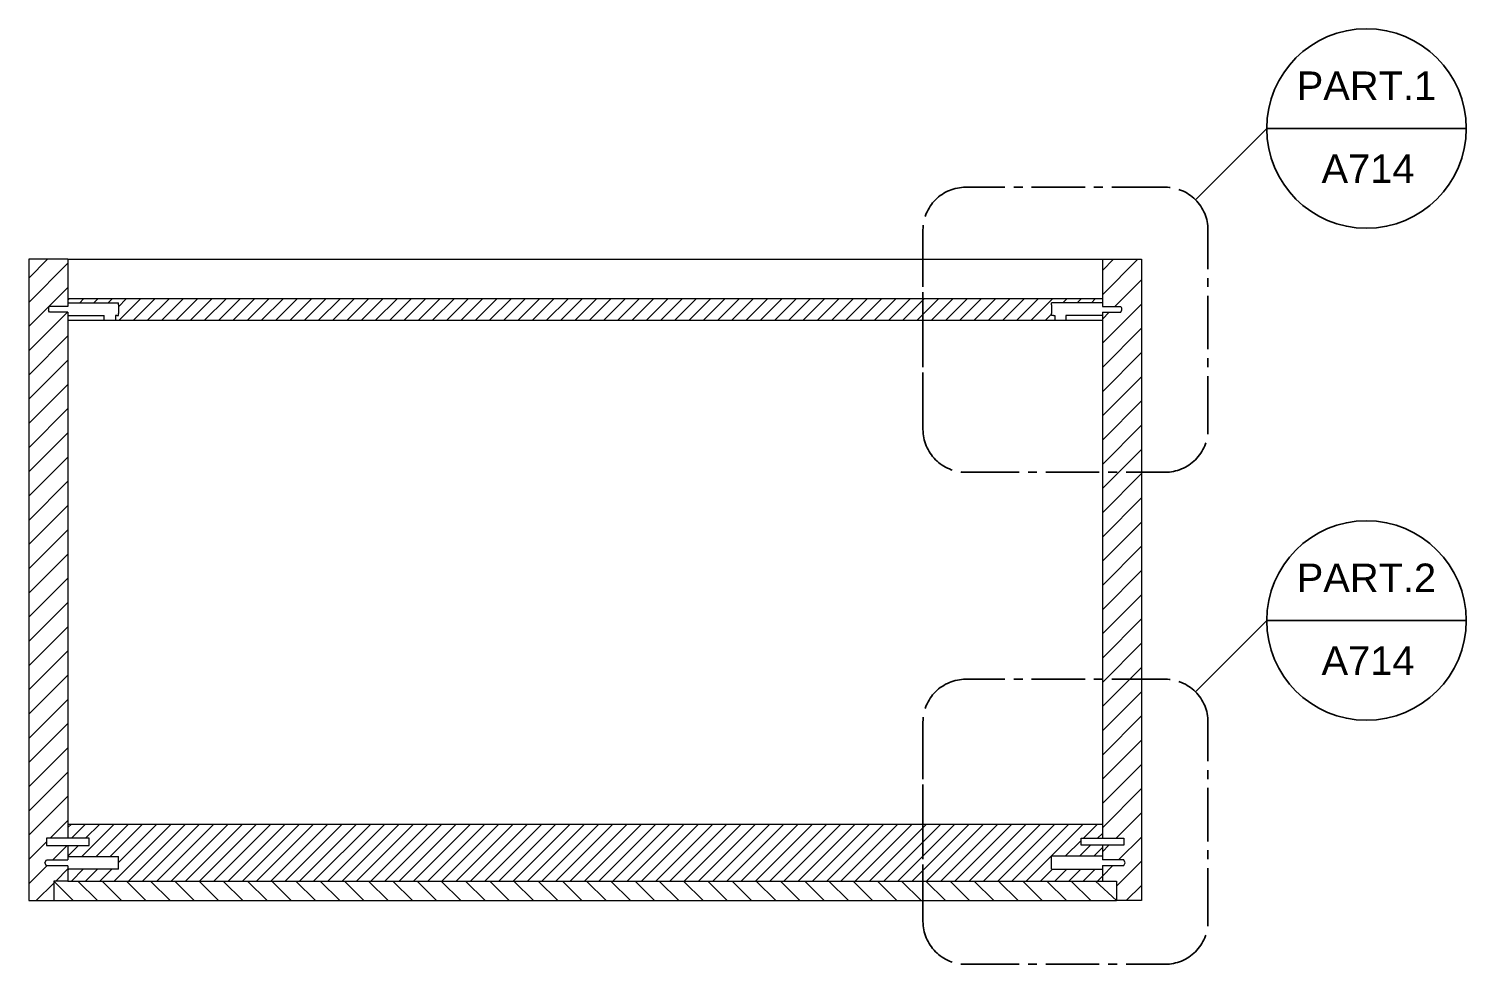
# Model space of a CAD drawing. Header units: millimetres. Extents: x 27 to 920, y -15 to 487.
# Drawn here: x 433.6 to 534.5, y -14.7 to 50.9 of the extents above; entities that cross this region are included whole.
import ezdxf
from ezdxf.enums import TextEntityAlignment as Align

# ---------------------------------------------------------------- set-up
doc = ezdxf.new("R2010")
doc.units = ezdxf.units.MM
doc.linetypes.add('CENTER2', pattern=[1.125, 0.75, -0.125, 0.125, -0.125])
doc.layers.add('A-SECT A-MCUT', color=7, linetype='Continuous', lineweight=35)
doc.styles.add('ARIAL', font='arial.ttf')

msp = doc.modelspace()

# ---------------------------------------------------------------- hatches: boundary and pattern name
h = msp.add_hatch()
h.set_pattern_fill('JIS_WOOD', color=175)
h.set_pattern_definition([(45, (-281.165, -67.6592), (-0.5, 0.5), [])])
h.paths.add_polyline_path([(505.38, 31.53), (505.38, 31.68), (508.94, 31.68), (508.94, 31.95), (436.35, 31.95), (436.35, 31.68), (439.9, 31.68), (439.9, 31.53), (439.9, 30.93), (439.9, 30.78), (439.79, 30.78), (439.69, 30.78), (439.69, 30.45), (505.6, 30.45), (505.6, 30.78), (505.6, 30.78), (505.5, 30.78), (505.38, 30.78), (505.38, 30.93)])
h.paths.add_polyline_path([(507.44, -6.29), (507.44, -5.99), (507.44, -5.89), (507.54, -5.89), (508.94, -5.89), (508.94, -4.9), (436.35, -4.9), (436.35, -5.9), (437.75, -5.9), (437.85, -5.9), (437.85, -6), (437.85, -6.3), (437.85, -6.4), (437.75, -6.4), (436.85, -6.4), (436.35, -6.4), (436.35, -7.17), (438.9, -7.17), (439.69, -7.17), (439.9, -7.17), (439.9, -8.07), (436.35, -8.07), (436.35, -8.9), (508.94, -8.9), (508.94, -8.06), (505.38, -8.06), (505.38, -7.16), (505.6, -7.16), (506.38, -7.16), (508.94, -7.16), (508.94, -6.39), (508.44, -6.39), (507.54, -6.39), (507.44, -6.39)])

# ---------------------------------------------------------------- linework, layer by layer
for p, q in [((433.6, 34.73), (433.6, -10.27)), ((436.35, 34.73), (433.6, 34.73)), ((436.35, 34.73), (436.35, 31.43)), ((436.35, 34.73), (508.94, 34.73)), ((508.94, 34.73), (511.68, 34.73)), ((508.94, 34.73), (508.94, 31.43)), ((511.68, 34.73), (511.68, -10.27)), ((434.99, 31.33), (435.05, 31.43)), ((434.99, 31.33), (434.99, 31.13)), ((436.35, 31.43), (435.05, 31.43)), ((508.94, 31.95), (436.35, 31.95)), ((436.35, 31.68), (438.9, 31.68)), ((436.35, 31.68), (439.9, 31.68)), ((438.9, 31.68), (439.69, 31.68)), ((439.69, 31.68), (439.9, 31.68)), ((439.9, 31.53), (439.9, 31.68)), ((439.9, 31.53), (439.9, 30.93)), ((505.6, 31.68), (505.38, 31.68)), ((508.94, 31.68), (505.38, 31.68)), ((505.38, 31.53), (505.38, 31.68)), ((505.38, 31.53), (505.38, 30.93)), ((506.38, 31.68), (505.6, 31.68)), ((508.94, 31.68), (506.38, 31.68)), ((508.94, 31.43), (510.24, 31.43)), ((510.24, 31.43), (510.29, 31.33)), ((510.29, 31.33), (510.29, 31.13)), ((435.05, 31.03), (434.99, 31.13)), ((436.35, 31.03), (435.05, 31.03)), ((436.35, 31.03), (436.35, -5.9)), ((436.35, 30.78), (438.9, 30.78)), ((436.35, 30.45), (508.94, 30.45)), ((438.9, 30.45), (438.9, 30.78)), ((439.79, 30.78), (439.69, 30.78)), ((439.69, 30.78), (439.69, 30.78)), ((439.69, 30.78), (439.69, 30.45)), ((439.79, 30.78), (439.9, 30.78)), ((439.9, 30.78), (439.9, 30.93)), ((505.38, 30.78), (505.38, 30.93)), ((505.5, 30.78), (505.38, 30.78)), ((505.5, 30.78), (505.6, 30.78)), ((505.6, 30.78), (505.6, 30.78)), ((505.6, 30.78), (505.6, 30.45)), ((508.94, 30.78), (506.38, 30.78)), ((506.38, 30.78), (506.38, 30.45)), ((508.94, 31.03), (510.24, 31.03)), ((508.94, 31.03), (508.94, -5.89)), ((510.24, 31.03), (510.29, 31.13)), ((436.35, -4.9), (508.94, -4.9)), ((508.94, -4.9), (508.94, -5.9)), ((436.35, -6.4), (436.35, -7.42)), ((508.94, -6.39), (508.94, -7.41)), ((508.94, -6.39), (508.94, -7.41)), ((434.73, -7.62), (434.85, -7.42)), ((434.85, -7.82), (434.73, -7.62)), ((434.85, -7.42), (436.35, -7.42)), ((436.35, -7.82), (434.85, -7.82)), ((436.35, -7.17), (438.9, -7.17)), ((436.35, -7.82), (436.35, -8.9)), ((439.9, -8.07), (436.35, -8.07)), ((438.9, -7.17), (439.69, -7.17)), ((439.69, -7.17), (439.9, -7.17)), ((439.9, -8.07), (439.9, -7.17)), ((505.6, -7.16), (505.38, -7.16)), ((505.38, -8.06), (505.38, -7.16)), ((505.38, -8.06), (508.94, -8.06)), ((506.38, -7.16), (505.6, -7.16)), ((508.94, -7.16), (506.38, -7.16)), ((510.44, -7.41), (508.94, -7.41)), ((508.94, -7.81), (508.94, -8.9)), ((508.94, -7.81), (510.44, -7.81)), ((508.94, -7.81), (508.94, -8.9)), ((508.94, -7.89), (508.94, -8.14)), ((510.55, -7.61), (510.44, -7.41)), ((510.44, -7.81), (510.55, -7.61)), ((436.35, -8.9), (435.35, -8.9)), ((435.35, -8.9), (435.35, -10.27)), ((436.35, -8.9), (508.94, -8.9)), ((508.94, -8.9), (509.94, -8.9)), ((509.94, -8.9), (509.94, -10.27)), ((433.6, -10.27), (435.35, -10.27)), ((435.35, -10.27), (509.94, -10.27)), ((511.68, -10.27), (509.94, -10.27))]:
    msp.add_line(p, q)
at = {"color": 175, "linetype": 'Continuous'}
for p, q in [((433.6, 33.41), (434.92, 34.73)), ((433.6, 31.71), (436.35, 34.45)), ((508.94, 33.94), (509.72, 34.73)), ((508.94, 32.24), (511.42, 34.73)), ((435.02, 31.43), (436.35, 32.75)), ((509.82, 31.43), (511.68, 33.29)), ((433.6, 30.01), (435.02, 31.43)), ((508.94, 28.84), (511.68, 31.59)), ((433.6, 28.31), (436.32, 31.03)), ((436.35, 30.76), (436.36, 30.78)), ((508.94, 30.76), (508.93, 30.78)), ((508.94, 31.02), (508.94, 31.03)), ((508.94, 30.54), (509.42, 31.03)), ((433.6, 26.61), (436.35, 29.35)), ((508.94, 27.14), (511.68, 29.89)), ((433.6, 24.91), (436.35, 27.65)), ((508.94, 25.44), (511.68, 28.19)), ((508.94, 23.74), (511.68, 26.49)), ((433.6, 23.21), (436.35, 25.95)), ((433.6, 21.51), (436.35, 24.25)), ((508.94, 22.04), (511.68, 24.79)), ((433.6, 19.81), (436.35, 22.55)), ((508.94, 20.34), (511.68, 23.09)), ((508.94, 18.64), (511.68, 21.39)), ((433.6, 18.11), (436.35, 20.85)), ((508.94, 16.94), (511.68, 19.69)), ((433.6, 16.41), (436.35, 19.15)), ((433.6, 14.71), (436.35, 17.45)), ((508.94, 15.24), (511.68, 17.99)), ((508.94, 13.54), (511.68, 16.29)), ((433.6, 13.01), (436.35, 15.75)), ((508.94, 11.84), (511.68, 14.59)), ((433.6, 11.31), (436.35, 14.05)), ((433.6, 9.61), (436.35, 12.35)), ((508.94, 10.14), (511.68, 12.89)), ((508.94, 8.44), (511.68, 11.19)), ((433.6, 7.91), (436.35, 10.65)), ((508.94, 6.74), (511.68, 9.49)), ((433.6, 6.21), (436.35, 8.95)), ((433.6, 4.51), (436.35, 7.25)), ((508.94, 5.04), (511.68, 7.79)), ((508.94, 3.34), (511.68, 6.09)), ((433.6, 2.81), (436.35, 5.55)), ((508.94, 1.64), (511.68, 4.39)), ((433.6, 1.11), (436.35, 3.85)), ((433.6, -0.59), (436.35, 2.15)), ((508.94, -0.06), (511.68, 2.69)), ((433.6, -2.29), (436.35, 0.45)), ((508.94, -1.76), (511.68, 0.99)), ((508.94, -3.46), (511.68, -0.71)), ((433.6, -3.99), (436.35, -1.25)), ((433.6, -5.69), (436.35, -2.95)), ((508.94, -5.16), (511.68, -2.41)), ((435.1, -5.9), (436.35, -4.65)), ((509.9, -5.89), (511.68, -4.11)), ((510.08, -7.41), (511.68, -5.81)), ((433.6, -7.39), (434.85, -6.15)), ((435.28, -7.42), (436.3, -6.4)), ((508.94, -6.86), (509.4, -6.39)), ((433.6, -9.09), (434.88, -7.82)), ((435.49, -8.9), (436.35, -8.05)), ((508.94, -8.56), (509.68, -7.81)), ((509.94, -9.26), (511.68, -7.51)), ((434.12, -10.27), (435.35, -9.05)), ((436.72, -10.27), (435.35, -8.9)), ((438.42, -10.27), (437.05, -8.9)), ((440.12, -10.27), (438.75, -8.9)), ((441.82, -10.27), (440.45, -8.9)), ((443.52, -10.27), (442.15, -8.9)), ((445.22, -10.27), (443.85, -8.9)), ((446.92, -10.27), (445.55, -8.9)), ((448.62, -10.27), (447.25, -8.9)), ((450.32, -10.27), (448.95, -8.9)), ((452.02, -10.27), (450.65, -8.9)), ((453.72, -10.27), (452.35, -8.9)), ((455.42, -10.27), (454.05, -8.9)), ((457.12, -10.27), (455.75, -8.9)), ((458.82, -10.27), (457.45, -8.9)), ((460.52, -10.27), (459.15, -8.9)), ((462.22, -10.27), (460.85, -8.9)), ((463.92, -10.27), (462.55, -8.9)), ((465.62, -10.27), (464.25, -8.9)), ((467.32, -10.27), (465.95, -8.9)), ((469.02, -10.27), (467.65, -8.9)), ((470.72, -10.27), (469.35, -8.9)), ((472.42, -10.27), (471.05, -8.9)), ((474.12, -10.27), (472.75, -8.9)), ((475.82, -10.27), (474.45, -8.9)), ((477.52, -10.27), (476.15, -8.9)), ((479.22, -10.27), (477.85, -8.9)), ((480.92, -10.27), (479.55, -8.9)), ((482.62, -10.27), (481.25, -8.9)), ((484.32, -10.27), (482.95, -8.9)), ((486.02, -10.27), (484.65, -8.9)), ((487.72, -10.27), (486.35, -8.9)), ((489.42, -10.27), (488.05, -8.9)), ((491.12, -10.27), (489.75, -8.9)), ((492.82, -10.27), (491.45, -8.9)), ((494.52, -10.27), (493.15, -8.9)), ((496.22, -10.27), (494.85, -8.9)), ((497.92, -10.27), (496.55, -8.9)), ((499.62, -10.27), (498.25, -8.9)), ((501.32, -10.27), (499.95, -8.9)), ((503.02, -10.27), (501.65, -8.9)), ((504.72, -10.27), (503.35, -8.9)), ((506.42, -10.27), (505.05, -8.9)), ((508.12, -10.27), (506.75, -8.9)), ((509.94, -10.27), (508.45, -8.9)), ((510.62, -10.27), (511.68, -9.21))]:
    msp.add_line(p, q, dxfattribs=at)
for points in [[(434.95, -6.4), (436.85, -6.4), (437.75, -6.4), (437.85, -6.4), (437.85, -6.3), (437.85, -6), (437.85, -5.9), (437.75, -5.9), (434.95, -5.9), (434.85, -5.9), (434.85, -6), (434.85, -6.3), (434.85, -6.4)], [(510.34, -6.39), (508.44, -6.39), (507.54, -6.39), (507.44, -6.39), (507.44, -6.29), (507.44, -5.99), (507.44, -5.89), (507.54, -5.89), (510.34, -5.89), (510.44, -5.89), (510.44, -5.99), (510.44, -6.29), (510.44, -6.39)]]:
    msp.add_lwpolyline(points, close=True)
at = {"layer": 'A-SECT A-MCUT'}
for p, q in [((520.47, 43.91), (515.47, 38.91)), ((520.47, 43.91), (534.47, 43.91)), ((520.47, 9.38), (515.47, 4.38)), ((520.47, 9.38), (534.47, 9.38))]:
    msp.add_line(p, q, dxfattribs=at)
at = {"layer": 'A-SECT A-MCUT', "linetype": 'CENTER2', "ltscale": 5}
for points in [[(496.35, 22.79, 0.414214), (499.35, 19.79), (513.35, 19.79, 0.414214), (516.35, 22.79), (516.35, 36.79, 0.414214), (513.35, 39.79), (499.35, 39.79, 0.414214), (496.35, 36.79), (496.35, 22.79), (496.35, 36.79)], [(496.35, -11.74, 0.414214), (499.35, -14.74), (513.35, -14.74, 0.414214), (516.35, -11.74), (516.35, 2.26, 0.414214), (513.35, 5.26), (499.35, 5.26, 0.414214), (496.35, 2.26), (496.35, -11.74), (496.35, 2.26)]]:
    msp.add_lwpolyline(points, format="xyb", dxfattribs=at)
at = {"layer": 'A-SECT A-MCUT'}
for centre in [(527.47, 43.91), (527.47, 9.38)]:
    msp.add_circle(centre, 7, dxfattribs=at)

# ---------------------------------------------------------------- texts
at = {"style": 'ARIAL'}
for tag, p in [('PART.1', (527.47, 47.91)), ('PART.2', (527.47, 13.38))]:
    msp.add_attdef(tag, text='1', height=2, dxfattribs=at).set_placement(p, align=Align.TOP_CENTER)
for p in [(524.32, 40.09), (524.32, 5.57)]:
    msp.add_attdef('A714', p, '', height=2, dxfattribs=at)

doc.saveas('drawing.dxf')
